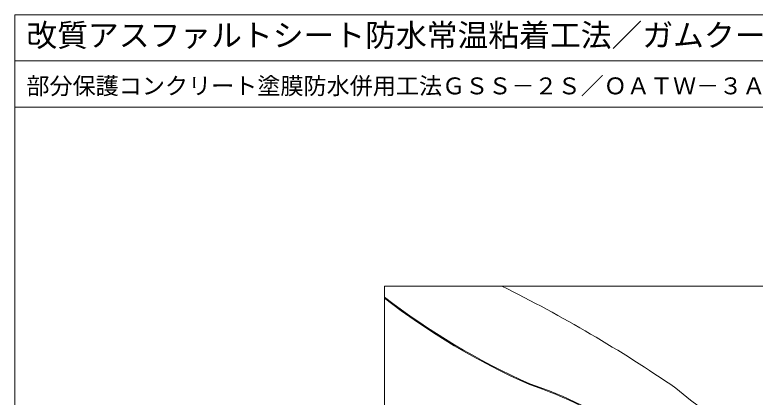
# Model space of a CAD drawing. Units: millimetres, scale not verified. Extents: x -2070 to 2070, y -1433 to 1432.
# Drawn here: x -2070 to -628, y 687 to 1432 of the extents above; entities that cross this region are included whole.
import ezdxf
from ezdxf.enums import TextEntityAlignment as Align

# ---------------------------------------------------------------- set-up
doc = ezdxf.new("R2010")
doc.units = ezdxf.units.MM
doc.header["$LTSCALE"] = 5
for name, color, linetype, lineweight in [('0-0_0', 7, 'Continuous', 18), ('0-1_WAKU', 7, 'Continuous', 18), ('0-3_BOUSUI', 1, 'Continuous', 18)]:
    doc.layers.add(name, color=color, linetype=linetype, lineweight=lineweight)
doc.styles.add('ＭＳ ゴシック', font='')
doc.styles.get('ＭＳ ゴシック').set_extended_font_data('MS Gothic')

msp = doc.modelspace()

# ---------------------------------------------------------------- linework, layer by layer
at = {"layer": '0-0_0'}
msp.add_line((-2070.045, 1342.46), (2069.955, 1342.46), dxfattribs=at)
msp.add_lwpolyline([(-1350.045, -896.562), (1349.955, -896.562), (1349.955, 903.438), (-1350.045, 903.438)], close=True, dxfattribs=at)
at = {"layer": '0-1_WAKU'}
for points in [[(-2070.045, -1432.54), (2069.955, -1432.54), (2069.955, 1432.46), (-2070.045, 1432.46)], [(2069.955, 1252.46), (-2070.045, 1252.46), (-2070.045, 1432.46), (2069.955, 1432.46)], [(-2070.045, -1432.54), (2069.955, -1432.54), (2069.955, 1432.46), (-2070.045, 1432.46)]]:
    msp.add_lwpolyline(points, close=True, dxfattribs=at)
at = {"layer": '0-3_BOUSUI'}
for centre, radius, start, end in [((-2355.396, -1589.64), 2781.779, 55.55613, 63.66521), ((-500.166, 1984.565), 1392.074, 232.37339, 245.97725), ((-500.166, 1984.565), 1393.786, 232.42761, 245.98082), ((-1296.421, 15.7), 732.462, 54.76068, 71.78752), ((-1296.421, 15.7), 734.174, 54.76068, 71.78074), ((-224.006, 1366.444), 865.815, 229.87162, 249.28389)]:
    msp.add_arc(centre, radius, start, end, dxfattribs=at)

# ---------------------------------------------------------------- texts
at = {"layer": '0-1_WAKU', "style": 'ＭＳ ゴシック'}
for s, height, p in [('改質アスファルトシート防水常温粘着工法／ガムクールカタログ掲載図', 43.99, (-2047.545, 1357.46)), ('部分保護コンクリート塗膜防水併用工法ＧＳＳ－２Ｓ／ＯＡＴＷ－３Ａオルタックエース／取合い：メッシュ補強', 32.99, (-2047.545, 1267.46))]:
    msp.add_text(s, height=height, dxfattribs=at).set_placement(p, align=Align.BOTTOM_LEFT)

doc.saveas('drawing.dxf')
